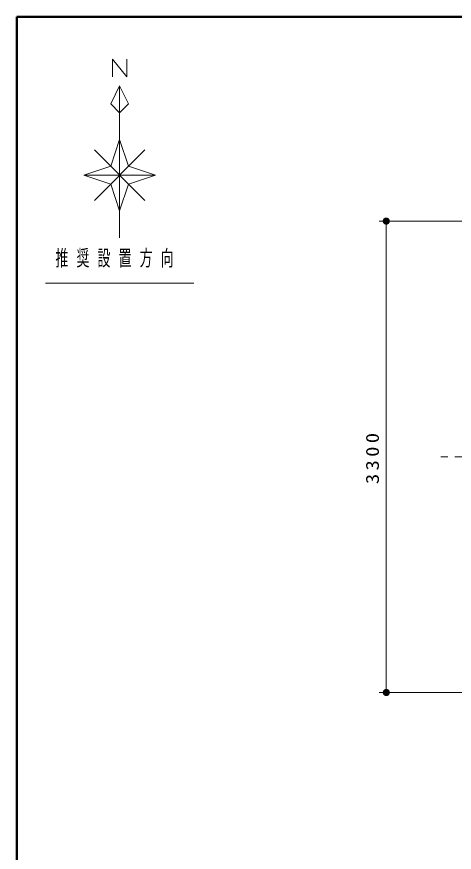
# Model space of a CAD drawing. Units: millimetres on the paper, with parts at other scales. Extents: x -385 to 0, y 0 to 267.
# Drawn here: x -385 to -323.7, y 150 to 267 of the extents above; entities that cross this region are included whole.
import ezdxf

# ---------------------------------------------------------------- set-up
doc = ezdxf.new("R2010")
doc.units = ezdxf.units.MM
doc.linetypes.add('USER2', pattern=[6, 3, -1, 1, -1])
doc.layers.add('LY_1', color=4, linetype='Continuous', lineweight=25)
doc.layers.add('LY_2', color=7, linetype='Continuous', lineweight=13)
doc.styles.add('ＭＳ ゴシック', font='')
doc.styles.get('ＭＳ ゴシック').set_extended_font_data('MS Gothic')

# ---------------------------------------------------------------- blocks, each defined once
blk = doc.blocks.new('filled_dot')
at = {"color": 0, "linetype": 'Continuous', "lineweight": -2, "const_width": 1.25}
blk.add_lwpolyline([(-0.625, 0, 1), (0.625, 0, 1)], format="xyb", close=True, dxfattribs=at)

msp = doc.modelspace()

# ---------------------------------------------------------------- linework, layer by layer
at = {"layer": 'LY_1', "color": 7, "lineweight": 13}
for p, q in [((-371.574, 261.061), (-369.574, 258.561)), ((-371.574, 258.561), (-371.574, 261.061)), ((-369.574, 258.561), (-369.574, 261.061)), ((-370.574, 257.311), (-371.824, 254.811)), ((-369.324, 254.811), (-370.574, 257.311)), ((-370.574, 236.061), (-370.574, 257.311)), ((-371.824, 254.811), (-370.574, 253.561)), ((-370.574, 253.561), (-369.324, 254.811)), ((-371.824, 246.061), (-370.574, 249.811)), ((-370.574, 249.811), (-369.324, 246.061)), ((-367.039, 241.275), (-374.11, 248.346)), ((-367.039, 248.346), (-374.11, 241.275)), ((-375.574, 244.811), (-371.824, 246.061)), ((-369.324, 246.061), (-365.574, 244.811)), ((-371.824, 243.561), (-375.574, 244.811)), ((-375.574, 244.811), (-365.574, 244.811)), ((-365.574, 244.811), (-369.324, 243.561)), ((-370.574, 239.811), (-371.824, 243.561)), ((-369.324, 243.561), (-370.574, 239.811)), ((-321.009, 238.387), (-334.222, 238.387)), ((-333.222, 172.387), (-333.222, 238.387)), ((-380.974, 229.698), (-360.174, 229.698)), ((-321.009, 172.387), (-334.222, 172.387))]:
    msp.add_line(p, q, dxfattribs=at)
at = {"layer": 'LY_1', "color": 2, "linetype": 'USER2', "lineweight": 13}
msp.add_line((-260.597, 205.387), (-325.903, 205.387), dxfattribs=at)
at = {"layer": 'LY_2', "lineweight": 50}
for p, q in [((-385, 267), (-385, 0)), ((0, 267), (-385, 267))]:
    msp.add_line(p, q, dxfattribs=at)

# ---------------------------------------------------------------- block references
at = {"layer": 'LY_1', "color": 7, "lineweight": 13, "xscale": 0.4, "yscale": 0.4}
for p, rotation in [((-333.222, 238.387), 270), ((-333.222, 172.387), 90)]:
    msp.add_blockref('filled_dot', p, dxfattribs=dict(at, rotation=rotation))

# ---------------------------------------------------------------- texts
at = {"layer": 'LY_1', "color": 7, "insert": (-379.574, 233.098), "char_height": 2.199, "attachment_point": 4, "style": 'ＭＳ ゴシック'}
msp.add_mtext('\\T1.64;\\W0.6;推奨設置方向', dxfattribs=at)
at = {"layer": 'LY_1', "color": 7, "insert": (-334.222, 205.387), "char_height": 1.833, "attachment_point": 8, "rotation": 90, "style": 'ＭＳ ゴシック'}
msp.add_mtext('\\T1.33;\\W1.15;3300', dxfattribs=at)

doc.saveas('drawing.dxf')
